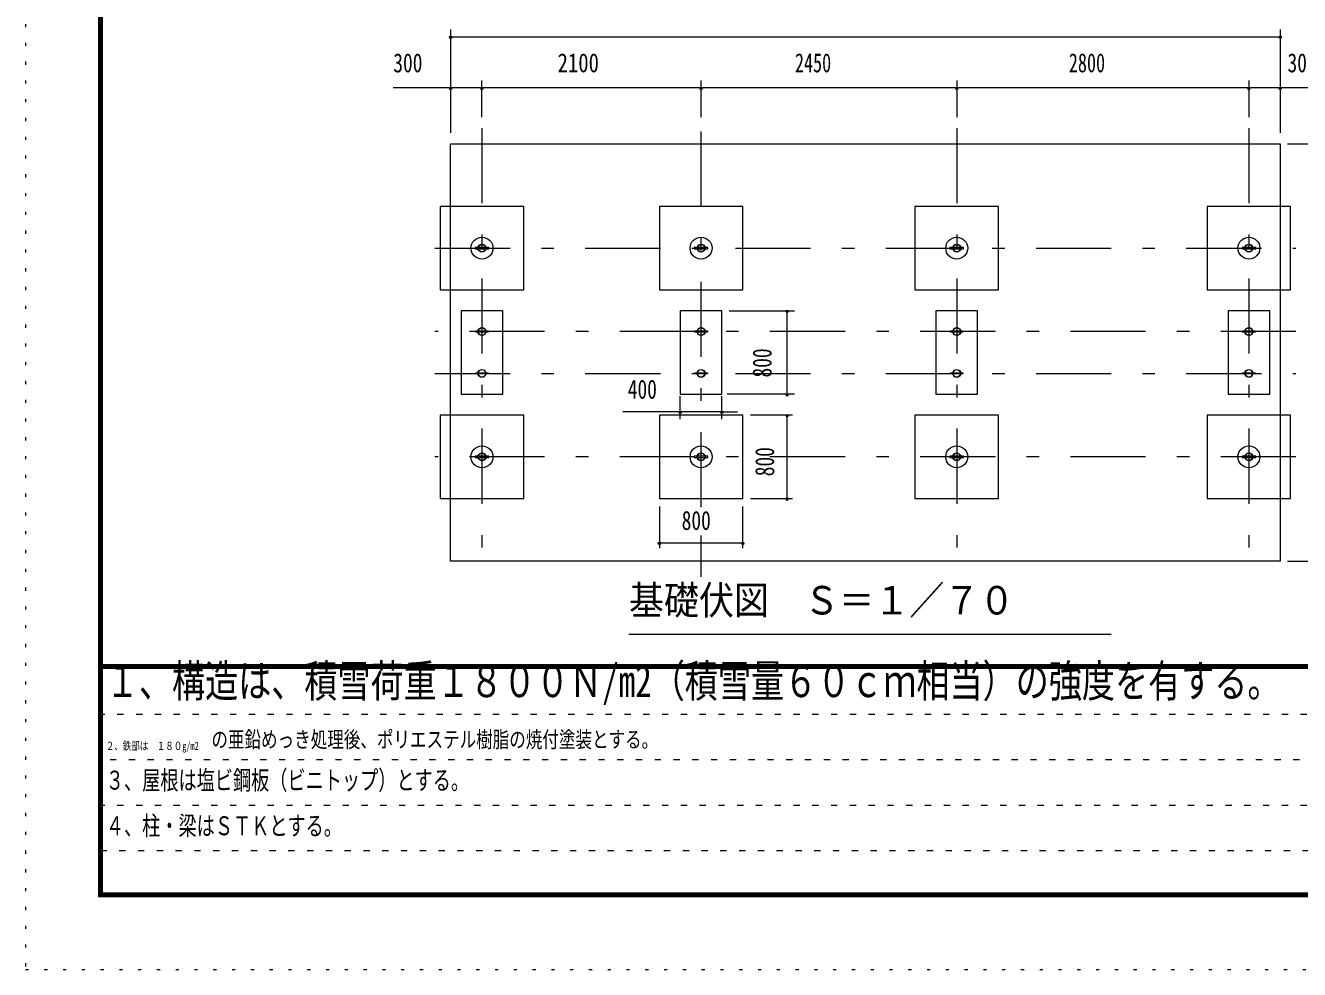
# Model space of a CAD drawing. Units: millimetres, scale not verified, with parts at other scales. Extents: x -37128 to 37128, y -14700 to 14700.
# Drawn here: x -4452 to 7758, y -14700 to -5654 of the extents above; entities that cross this region are included whole.
import ezdxf
from ezdxf.enums import TextEntityAlignment as Align

# ---------------------------------------------------------------- set-up
doc = ezdxf.new("R2010")
doc.units = ezdxf.units.MM
doc.header["$LTSCALE"] = 60
for name, pattern in [('USER1', [3, 1, -2]), ('USER3', [24, 12, -5, 2, -5]), ('USER4', [3, 0.5, -2.5])]:
    doc.linetypes.add(name, pattern=pattern)
doc.layers.add('0-1_0-F', color=7, linetype='Continuous')
for name, color, linetype, lineweight in [('0-2_1-0BOLD', 7, 'Continuous', 18), ('0-3_1-2CENTER', 3, 'USER3', 18), ('0-5_1-5DIM', 3, 'Continuous', 18), ('0-C_F-F', 5, 'Continuous', 18), ('0-D_F-E_J_ADD', 3, 'USER4', 18)]:
    doc.layers.add(name, color=color, linetype=linetype, lineweight=lineweight)
doc.styles.add('ＭＳ ゴシック', font='')
doc.styles.get('ＭＳ ゴシック').set_extended_font_data('MS Gothic')

msp = doc.modelspace()

# ---------------------------------------------------------------- linework, layer by layer
at = {"layer": '0-2_1-0BOLD'}
for p, q in [((-42.73, -7780.96), (-112.22, -7780.96)), ((-112.22, -7793.96), (-42.73, -7793.96)), ((-39.88, -7793.96), (-12.47, -7793.96)), ((2057.28, -7780.96), (1987.78, -7780.96)), ((1987.78, -7793.96), (2057.28, -7793.96)), ((2060.12, -7793.96), (2087.53, -7793.96)), ((4507.27, -7780.96), (4437.78, -7780.96)), ((4437.78, -7793.96), (4507.27, -7793.96)), ((4510.12, -7793.96), (4537.53, -7793.96)), ((7307.27, -7780.96), (7237.78, -7780.96)), ((7237.78, -7793.96), (7307.27, -7793.96)), ((7310.12, -7793.96), (7337.53, -7793.96)), ((7472.53, -8787.46), (7472.53, -8387.46)), ((-115.15, -8593.46), (-137.47, -8593.46)), ((-112.31, -8581.46), (-42.63, -8581.46)), ((-42.63, -8593.46), (-112.31, -8593.46)), ((1984.86, -8593.46), (1962.53, -8593.46)), ((1987.69, -8581.46), (2057.37, -8581.46)), ((2057.37, -8593.46), (1987.69, -8593.46)), ((4434.86, -8593.46), (4412.53, -8593.46)), ((4437.69, -8581.46), (4507.37, -8581.46)), ((4507.37, -8593.46), (4437.69, -8593.46)), ((7237.69, -8581.46), (7307.37, -8581.46)), ((7307.37, -8593.46), (7237.69, -8593.46)), ((7310.21, -8581.46), (7332.53, -8581.46)), ((-277.47, -8787.46), (-277.47, -9187.46)), ((1822.53, -8787.46), (1822.53, -9187.46)), ((4272.53, -8787.46), (4272.53, -9187.46)), ((-115.15, -8993.46), (-137.47, -8993.46)), ((-112.31, -8981.46), (-42.63, -8981.46)), ((-42.63, -8993.46), (-112.31, -8993.46)), ((1984.86, -8993.46), (1962.53, -8993.46)), ((1987.69, -8981.46), (2057.37, -8981.46)), ((2057.37, -8993.46), (1987.69, -8993.46)), ((4434.86, -8993.46), (4412.53, -8993.46)), ((4437.69, -8981.46), (4507.37, -8981.46)), ((4507.37, -8993.46), (4437.69, -8993.46)), ((7237.69, -8981.46), (7307.37, -8981.46)), ((7307.37, -8993.46), (7237.69, -8993.46)), ((7310.21, -8981.46), (7332.53, -8981.46)), ((-42.73, -9780.96), (-112.22, -9780.96)), ((-112.22, -9793.96), (-42.73, -9793.96)), ((-39.88, -9793.96), (-12.47, -9793.96)), ((2057.28, -9780.96), (1987.78, -9780.96)), ((1987.78, -9793.96), (2057.28, -9793.96)), ((2060.12, -9793.96), (2087.53, -9793.96)), ((4507.27, -9780.96), (4437.78, -9780.96)), ((4437.78, -9793.96), (4507.27, -9793.96)), ((4510.12, -9793.96), (4537.53, -9793.96)), ((7307.27, -9780.96), (7237.78, -9780.96)), ((7237.78, -9793.96), (7307.27, -9793.96)), ((7310.12, -9793.96), (7337.53, -9793.96))]:
    msp.add_line(p, q, dxfattribs=at)
for points in [[(-377.47, -6787.46), (7572.53, -6787.46), (7572.53, -10787.46), (-377.47, -10787.46)], [(322.53, -8187.46), (322.53, -7387.46), (-477.47, -7387.46), (-477.47, -8187.46)], [(2422.53, -8187.46), (2422.53, -7387.46), (1622.53, -7387.46), (1622.53, -8187.46)], [(4872.53, -8187.46), (4872.53, -7387.46), (4072.53, -7387.46), (4072.53, -8187.46)], [(7672.53, -8187.46), (7672.53, -7387.46), (6872.53, -7387.46), (6872.53, -8187.46)], [(322.53, -10187.46), (322.53, -9387.46), (-477.47, -9387.46), (-477.47, -10187.46)], [(2422.53, -10187.46), (2422.53, -9387.46), (1622.53, -9387.46), (1622.53, -10187.46)], [(4872.53, -10187.46), (4872.53, -9387.46), (4072.53, -9387.46), (4072.53, -10187.46)], [(7672.53, -10187.46), (7672.53, -9387.46), (6872.53, -9387.46), (6872.53, -10187.46)]]:
    msp.add_lwpolyline(points, close=True, dxfattribs=at)
for points in [[(-115.07, -7780.96), (-142.47, -7780.96), (-142.47, -7793.96), (-115.07, -7793.96)], [(-12.47, -7793.96), (-12.47, -7780.96), (-39.88, -7780.96)], [(1984.94, -7780.96), (1957.53, -7780.96), (1957.53, -7793.96), (1984.94, -7793.96)], [(2087.53, -7793.96), (2087.53, -7780.96), (2060.12, -7780.96)], [(4434.94, -7780.96), (4407.53, -7780.96), (4407.53, -7793.96), (4434.94, -7793.96)], [(4537.53, -7793.96), (4537.53, -7780.96), (4510.12, -7780.96)], [(7234.94, -7780.96), (7207.53, -7780.96), (7207.53, -7793.96), (7234.94, -7793.96)], [(7337.53, -7793.96), (7337.53, -7780.96), (7310.12, -7780.96)], [(122.53, -8787.46), (122.53, -8387.46), (-277.47, -8387.46), (-277.47, -8787.46)], [(2222.53, -8787.46), (2222.53, -8387.46), (1822.53, -8387.46), (1822.53, -8787.46)], [(4672.53, -8787.46), (4672.53, -8387.46), (4272.53, -8387.46), (4272.53, -8787.46)], [(7472.53, -8387.46), (7072.53, -8387.46), (7072.53, -8787.46)], [(-137.47, -8593.46), (-137.47, -8581.46), (-115.15, -8581.46)], [(-39.8, -8581.46), (-17.47, -8581.46), (-17.47, -8593.46), (-39.8, -8593.46)], [(1962.53, -8593.46), (1962.53, -8581.46), (1984.86, -8581.46)], [(2060.21, -8581.46), (2082.53, -8581.46), (2082.53, -8593.46), (2060.21, -8593.46)], [(4412.53, -8593.46), (4412.53, -8581.46), (4434.86, -8581.46)], [(4510.21, -8581.46), (4532.53, -8581.46), (4532.53, -8593.46), (4510.21, -8593.46)], [(7234.86, -8593.46), (7212.53, -8593.46), (7212.53, -8581.46), (7234.86, -8581.46)], [(7332.53, -8581.46), (7332.53, -8593.46), (7310.21, -8593.46)], [(-277.47, -9187.46), (122.53, -9187.46), (122.53, -8787.46)], [(1822.53, -9187.46), (2222.53, -9187.46), (2222.53, -8787.46)], [(4272.53, -9187.46), (4672.53, -9187.46), (4672.53, -8787.46)], [(7072.53, -8787.46), (7072.53, -9187.46), (7472.53, -9187.46), (7472.53, -8787.46)], [(-137.47, -8993.46), (-137.47, -8981.46), (-115.15, -8981.46)], [(-39.8, -8981.46), (-17.47, -8981.46), (-17.47, -8993.46), (-39.8, -8993.46)], [(1962.53, -8993.46), (1962.53, -8981.46), (1984.86, -8981.46)], [(2060.21, -8981.46), (2082.53, -8981.46), (2082.53, -8993.46), (2060.21, -8993.46)], [(4412.53, -8993.46), (4412.53, -8981.46), (4434.86, -8981.46)], [(4510.21, -8981.46), (4532.53, -8981.46), (4532.53, -8993.46), (4510.21, -8993.46)], [(7234.86, -8993.46), (7212.53, -8993.46), (7212.53, -8981.46), (7234.86, -8981.46)], [(7332.53, -8981.46), (7332.53, -8993.46), (7310.21, -8993.46)], [(-115.07, -9780.96), (-142.47, -9780.96), (-142.47, -9793.96), (-115.07, -9793.96)], [(-12.47, -9793.96), (-12.47, -9780.96), (-39.88, -9780.96)], [(1984.94, -9780.96), (1957.53, -9780.96), (1957.53, -9793.96), (1984.94, -9793.96)], [(2087.53, -9793.96), (2087.53, -9780.96), (2060.12, -9780.96)], [(4434.94, -9780.96), (4407.53, -9780.96), (4407.53, -9793.96), (4434.94, -9793.96)], [(4537.53, -9793.96), (4537.53, -9780.96), (4510.12, -9780.96)], [(7234.94, -9780.96), (7207.53, -9780.96), (7207.53, -9793.96), (7234.94, -9793.96)], [(7337.53, -9793.96), (7337.53, -9780.96), (7310.12, -9780.96)]]:
    msp.add_lwpolyline(points, dxfattribs=at)
for centre, radius in [((-77.47, -7787.46), 105), ((2022.53, -7787.46), 105), ((4472.53, -7787.46), 105), ((7272.53, -7787.46), 105), ((-77.47, -7787.46), 38.15), ((-77.47, -7787.46), 35.35), ((2022.53, -7787.46), 38.15), ((2022.53, -7787.46), 35.35), ((4472.53, -7787.46), 38.15), ((4472.53, -7787.46), 35.35), ((7272.53, -7787.46), 38.15), ((7272.53, -7787.46), 35.35), ((-77.47, -8587.46), 38.15), ((-77.47, -8587.46), 35.35), ((2022.53, -8587.46), 38.15), ((2022.53, -8587.46), 35.35), ((4472.53, -8587.46), 38.15), ((4472.53, -8587.46), 35.35), ((7272.53, -8587.46), 38.15), ((7272.53, -8587.46), 35.35), ((-77.47, -8987.46), 38.15), ((-77.47, -8987.46), 35.35), ((2022.53, -8987.46), 38.15), ((2022.53, -8987.46), 35.35), ((4472.53, -8987.46), 38.15), ((4472.53, -8987.46), 35.35), ((7272.53, -8987.46), 38.15), ((7272.53, -8987.46), 35.35), ((-77.47, -9787.46), 105), ((-77.47, -9787.46), 38.15), ((-77.47, -9787.46), 35.35), ((2022.53, -9787.46), 105), ((2022.53, -9787.46), 38.15), ((2022.53, -9787.46), 35.35), ((4472.53, -9787.46), 105), ((4472.53, -9787.46), 38.15), ((4472.53, -9787.46), 35.35), ((7272.53, -9787.46), 105), ((7272.53, -9787.46), 38.15), ((7272.53, -9787.46), 35.35)]:
    msp.add_circle(centre, radius, dxfattribs=at)
at = {"layer": '0-3_1-2CENTER'}
for p, q in [((-77.47, -6637.46), (-77.47, -10937.46)), ((2022.53, -10269.59), (2022.53, -6637.46)), ((4472.53, -6637.46), (4472.53, -10937.46)), ((7272.53, -6637.46), (7272.53, -10937.46)), ((-527.47, -7787.46), (7722.53, -7787.46)), ((7722.53, -8587.46), (-527.47, -8587.46)), ((-527.47, -8987.46), (7722.53, -8987.46)), ((7722.53, -9787.46), (-527.47, -9787.46)), ((2022.53, -10937.46), (2022.53, -10542.46))]:
    msp.add_line(p, q, dxfattribs=at)
at = {"layer": '0-5_1-5DIM'}
for p, q in [((-377.47, -5692.46), (-377.47, -6682.46)), ((7572.53, -5692.46), (7572.53, -6682.46)), ((-363.47, -5762.46), (-391.47, -5762.46)), ((-377.47, -5762.46), (7572.53, -5762.46)), ((7586.53, -5762.46), (7558.53, -5762.46)), ((-77.47, -6532.46), (-77.47, -6182.46)), ((2022.53, -6532.46), (2022.53, -6182.46)), ((4472.53, -6182.46), (4472.53, -6532.46)), ((7272.53, -6182.46), (7272.53, -6532.46)), ((8122.03, -6252.46), (-926.97, -6252.46)), ((-363.47, -6252.46), (-391.47, -6252.46)), ((-63.47, -6252.46), (-91.47, -6252.46)), ((2036.53, -6252.46), (2008.53, -6252.46)), ((4486.53, -6252.46), (4458.53, -6252.46)), ((7286.53, -6252.46), (7258.53, -6252.46)), ((7586.53, -6252.46), (7558.53, -6252.46)), ((7642.53, -6787.46), (9139.52, -6787.46)), ((2292.53, -8387.46), (2917.53, -8387.46)), ((2861.53, -8387.46), (2833.53, -8387.46)), ((2847.53, -9187.46), (2847.53, -8387.46)), ((1822.53, -9425.12), (1822.53, -9206.2)), ((2222.53, -9425.12), (2222.53, -9206.2)), ((2917.53, -9187.46), (2272.53, -9187.46)), ((2861.53, -9187.46), (2833.53, -9187.46)), ((1822.53, -9355.12), (1273.03, -9355.12)), ((1836.53, -9355.12), (1808.53, -9355.12)), ((2222.53, -9355.12), (1822.53, -9355.12)), ((2236.53, -9355.12), (2208.53, -9355.12)), ((2222.53, -9355.12), (2371.44, -9355.12)), ((2897.53, -9387.46), (2497.53, -9387.46)), ((2861.53, -9387.46), (2833.53, -9387.46)), ((2847.53, -10187.46), (2847.53, -9387.46)), ((2497.53, -10187.46), (2897.53, -10187.46)), ((2861.53, -10187.46), (2833.53, -10187.46)), ((1622.53, -10262.46), (1622.53, -10662.46)), ((2422.53, -10662.46), (2422.53, -10262.46)), ((1636.53, -10612.46), (1608.53, -10612.46)), ((1622.53, -10612.46), (2422.53, -10612.46)), ((2436.53, -10612.46), (2408.53, -10612.46)), ((7642.53, -10787.46), (9139.52, -10787.46)), ((1331.39, -11487.46), (5951.39, -11487.46))]:
    msp.add_line(p, q, dxfattribs=at)
for centre in [(-377.47, -5762.46), (7572.53, -5762.46), (-377.47, -6252.46), (-77.47, -6252.46), (2022.53, -6252.46), (4472.53, -6252.46), (7272.53, -6252.46), (7572.53, -6252.46), (2847.53, -8387.46), (2847.53, -9187.46), (1822.53, -9355.12), (2222.53, -9355.12), (2847.53, -9387.46), (2847.53, -10187.46), (1622.53, -10612.46), (2422.53, -10612.46)]:
    msp.add_arc(centre, 14, 180, 0, dxfattribs=at)
at = {"layer": '0-C_F-F'}
for p, q in [((36393.07, -11781), (-3716.93, -11781)), ((-3716.93, -11784.5), (36393.07, -11784.5)), ((36393.07, -11788), (-3716.93, -11788)), ((-3716.93, -11791.5), (36393.07, -11791.5)), ((36393.07, -11795), (-3716.93, -11795)), ((-3716.93, -11798.5), (36393.07, -11798.5)), ((36393.07, -11802), (-3716.93, -11802)), ((-3716.93, -11805.5), (36393.07, -11805.5)), ((36393.07, -11809), (-3716.93, -11809)), ((-3716.93, -11812.5), (36393.07, -11812.5)), ((36393.07, -11816), (-3716.93, -11816))]:
    msp.add_line(p, q, dxfattribs=at)
at = {"layer": '0-C_F-F', "color": 6, "linetype": 'USER1'}
for p, q in [((-3751.93, -12252.8), (21798.07, -12252.8)), ((21798.07, -12689.6), (-3751.93, -12689.6)), ((-3751.93, -13126.4), (21798.07, -13126.4)), ((18286.87, -13563.2), (-3751.93, -13563.2))]:
    msp.add_line(p, q, dxfattribs=at)
at = {"layer": '0-C_F-F'}
for points in [[(36428.07, -14000), (36428.07, 14140), (-3751.93, 14140), (-3751.93, -14000)], [(36424.56, -13996.5), (-3748.43, -13996.5), (-3748.43, 14136.5), (36424.56, 14136.5)], [(36421.07, -13993), (36421.07, 14133), (-3744.93, 14133), (-3744.93, -13993)], [(36417.57, -13989.5), (36417.57, 14129.5), (-3741.43, 14129.5), (-3741.43, -13989.5)], [(36414.07, -13986), (36414.07, 14126), (-3737.93, 14126), (-3737.93, -13986)], [(36410.57, -13982.5), (36410.57, 14122.5), (-3734.43, 14122.5), (-3734.43, -13982.5)], [(36407.06, -13979), (-3730.93, -13979), (-3730.93, 14119), (36407.06, 14119)], [(36403.57, -13975.5), (-3727.43, -13975.5), (-3727.43, 14115.5), (36403.57, 14115.5)], [(36400.07, -13972), (36400.07, 14112), (-3723.93, 14112), (-3723.93, -13972)], [(36396.57, -13968.5), (-3720.43, -13968.5), (-3720.43, 14108.5), (36396.57, 14108.5)], [(36393.07, -13965), (36393.07, 14105), (-3716.93, 14105), (-3716.93, -13965)]]:
    msp.add_lwpolyline(points, close=True, dxfattribs=at)
at = {"layer": '0-D_F-E_J_ADD', "color": 5}
msp.add_lwpolyline([(37128.07, -14700), (37128.07, 14700), (-4451.93, 14700), (-4451.93, -14700)], close=True, dxfattribs=at)

# ---------------------------------------------------------------- texts
at = {"layer": '0-1_0-F', "style": 'ＭＳ ゴシック'}
for s, height, width, p in [('１、構造は、積雪荷重１８００Ｎ/m2（積雪量６０ｃｍ相当）の強度を有する。', 310, 0.75, (-3681.93, -12182.8)), ('\u3000の亜鉛めっき処理後、ポリエステル樹脂の焼付塗装とする。', 155, 0.75, (-2828.49, -12619.6)), ('２、鉄部は\u3000１８０g/m2', 77.49, 0.75, (-3681.93, -12619.6)), ('３、屋根は塩ビ鋼板（ビニトップ）とする。', 182.3, 0.7, (-3681.93, -13031.53)), ('４、柱・梁はＳＴＫとする。', 182.3, 0.7, (-3681.93, -13468.33))]:
    msp.add_text(s, height=height, dxfattribs=dict(at, width=width)).set_placement(p, align=Align.BOTTOM_LEFT)
at = {"layer": '0-5_1-5DIM', "color": 7, "style": 'ＭＳ ゴシック'}
for s, height, width, p in [('300', 182.3, 0.75, (-926.97, -6157.59)), ('2100', 182.3, 0.8, (647.03, -6157.59)), ('2450', 182.3, 0.7, (2922.03, -6157.59)), ('2800', 182.3, 0.7, (5547.03, -6157.59)), ('300', 182.3, 0.75, (7642.53, -6157.59)), ('400', 182.3, 0.75, (1320.1, -9285.12)), ('800', 182.3, 0.75, (1836.53, -10542.46)), ('基礎伏図\u3000Ｓ＝１／７０', 273.5, 0.9, (1331.39, -11380.15))]:
    msp.add_text(s, height=height, dxfattribs=dict(at, width=width)).set_placement(p, align=Align.BOTTOM_LEFT)
at = {"layer": '0-5_1-5DIM', "color": 7, "style": 'ＭＳ ゴシック', "width": 0.75}
for p in [(2752.66, -9027.21), (2777.53, -9973.46)]:
    msp.add_text('800', height=182.3, rotation=90, dxfattribs=at).set_placement(p, align=Align.BOTTOM_LEFT)

doc.saveas('drawing.dxf')
